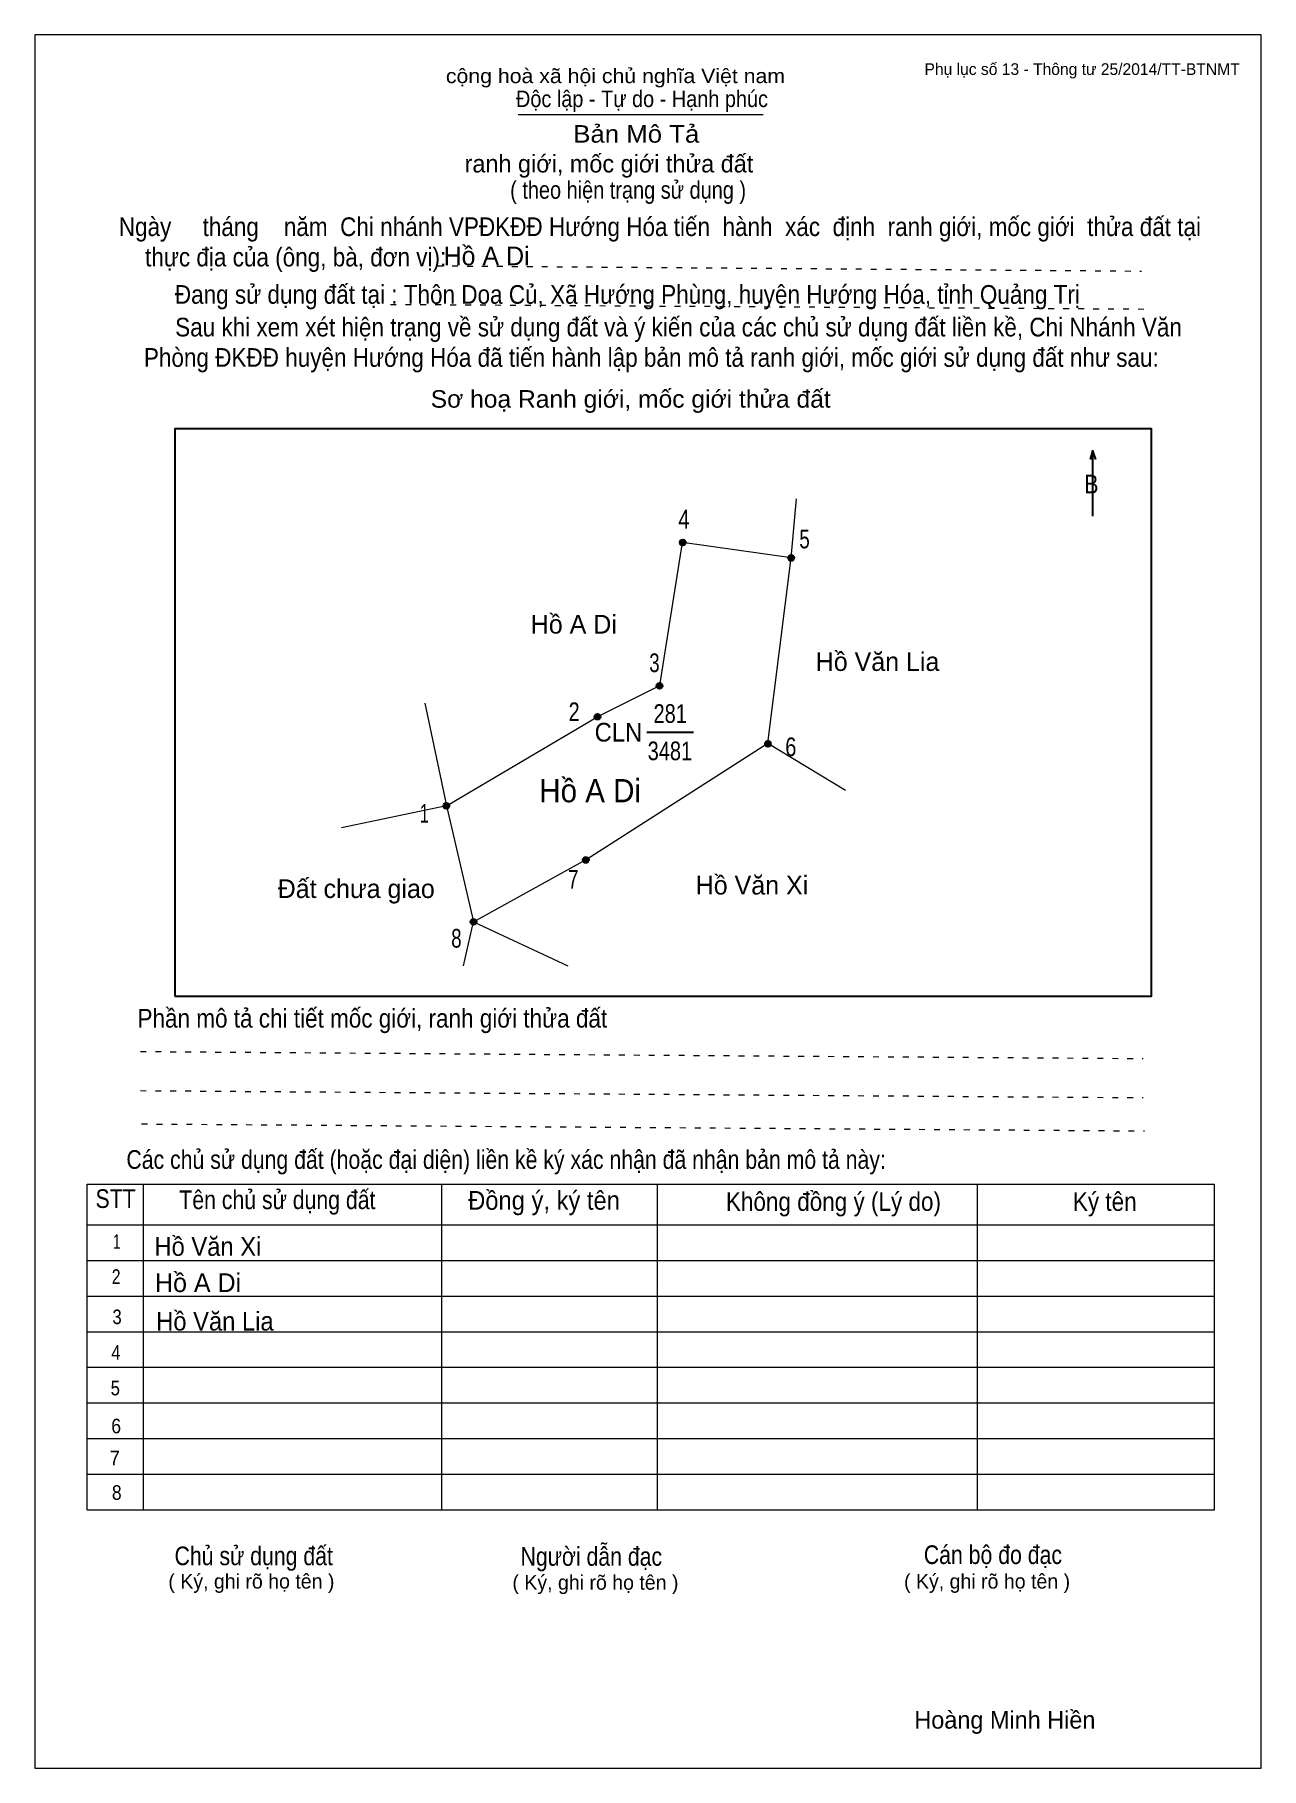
# Model space of a CAD drawing. Header units: centimetres. Extents: x 0 to 21, y 0 to 29.7.
import ezdxf
from ezdxf.enums import TextEntityAlignment as Align

# ---------------------------------------------------------------- set-up
doc = ezdxf.new("R2010")
doc.units = ezdxf.units.CM
doc.header["$LTSCALE"] = 0.13
doc.linetypes.add('DOTTED', pattern=[1.5, 0.3, -1.2])
for name, color, linetype, lineweight in [('1', 7, 'Continuous', 13), ('32', 7, 'Continuous', 25), ('33', 7, 'Continuous', 25), ('6', 7, 'Continuous', 13), ('62', 7, 'Continuous', 13)]:
    doc.layers.add(name, color=color, linetype=linetype, lineweight=lineweight)
for name, color, linetype in [('2', 7, 'Continuous'), ('34', 7, 'Continuous'), ('63', 7, 'Continuous')]:
    doc.layers.add(name, color=color, linetype=linetype)

msp = doc.modelspace()

# ---------------------------------------------------------------- hatches: boundary and pattern name
at = {"layer": '32'}
for points in [[(11.1444, 21, 1), (11.0444, 21, 1)], [(13.0015, 20.7347, 1), (12.9015, 20.7347, 1)], [(10.7464, 18.5459, 1), (10.6464, 18.5459, 1)], [(9.6852, 18.0153, 1), (9.5852, 18.0153, 1)], [(12.6036, 17.551, 1), (12.5036, 17.551, 1)], [(7.0985, 16.4898, 1), (6.9985, 16.4898, 1)], [(9.4862, 15.5612, 1), (9.3862, 15.5612, 1)], [(7.5628, 14.5, 1), (7.4628, 14.5, 1)]]:
    msp.add_hatch(color=256, dxfattribs=at).paths.add_polyline_path(points)

# ---------------------------------------------------------------- linework, layer by layer
at = {"layer": '1'}
msp.add_lwpolyline([(21, 0), (21, 29.7), (0, 29.7), (0, 0)], close=True, dxfattribs=at)
at = {"layer": '32'}
for centre in [(11.0944, 21), (12.9515, 20.7347), (10.6964, 18.5459), (9.6352, 18.0153), (12.5536, 17.551), (7.0485, 16.4898), (9.4362, 15.5612), (7.5128, 14.5)]:
    msp.add_circle(centre, 0.05, dxfattribs=at)
at = {"layer": '33'}
msp.add_line((10.48, 17.75), (11.28, 17.75), dxfattribs=at)
at = {"layer": '6'}
for p, q in [((12.95, 20.74), (11.09, 21)), ((12.55, 17.56), (13.88, 16.76)), ((7.05, 16.49), (5.25, 16.11)), ((7.34, 13.75), (7.51, 14.5)), ((7.51, 14.5), (9.13, 13.75))]:
    msp.add_line(p, q, dxfattribs=at)
for points in [[(12.55, 17.56), (12.95, 20.74), (13.04, 21.75)], [(7.05, 16.49), (9.64, 18.02), (10.7, 18.55), (11.09, 21)], [(6.68, 18.25), (7.05, 16.49), (7.51, 14.5)], [(7.51, 14.5), (9.44, 15.57), (12.55, 17.56)]]:
    msp.add_lwpolyline(points, dxfattribs=at)
at = {"layer": '62'}
for p, q in [((8.28, 28.33), (12.47, 28.33)), ((0.9, 10.01), (20.2, 10.01)), ((0.9, 4.43), (0.9, 10.01)), ((1.86, 4.43), (1.86, 10.01)), ((6.97, 4.43), (6.97, 9.99)), ((10.66, 4.43), (10.66, 9.99)), ((16.14, 4.43), (16.14, 10.01)), ((20.2, 4.43), (20.2, 10.01)), ((0.9, 9.31), (20.2, 9.31)), ((0.9, 8.7), (20.2, 8.7)), ((0.9, 8.09), (20.2, 8.09)), ((0.9, 7.48), (20.2, 7.48)), ((0.9, 6.87), (20.2, 6.87)), ((0.9, 6.26), (20.2, 6.26)), ((0.9, 5.65), (20.2, 5.65)), ((0.9, 5.04), (20.2, 5.04)), ((0.9, 4.43), (20.2, 4.43))]:
    msp.add_line(p, q, dxfattribs=at)
at = {"layer": '62', "linetype": 'DOTTED'}
for p, q in [((6.89, 25.74), (18.95, 25.65)), ((6.09, 25.08), (19.04, 25)), ((1.81, 12.28), (18.98, 12.16)), ((1.81, 11.61), (18.98, 11.49)), ((1.83, 11.04), (19, 10.92))]:
    msp.add_line(p, q, dxfattribs=at)
at = {"layer": '62', "lineweight": 25}
for p, q in [((18.11, 22.58), (18.11, 21.45)), ((18.11, 22.57), (18.07, 22.42)), ((18.11, 22.57), (18.16, 22.42))]:
    msp.add_line(p, q, dxfattribs=at)
msp.add_lwpolyline([(2.4, 13.23), (19.12, 13.23), (19.12, 22.95), (2.4, 22.95)], close=True, dxfattribs=at)

# ---------------------------------------------------------------- texts
at = {"layer": '2', "width": 0.95}
msp.add_text('Hồ A Di', height=0.3979, dxfattribs=at).set_placement((9.51, 16.55), align=Align.CENTER)
at = {"layer": '32'}
for s, width, p in [('4', 0.8, (11.115, 21.24)), ('5', 0.75, (13.18, 20.9)), ('3', 0.75, (10.61, 18.78)), ('2', 0.8, (9.235, 17.94)), ('6', 0.8, (12.945, 17.34)), ('1', 0.65, (6.67, 16.2)), ('7', 0.75, (9.22, 15.07)), ('8', 0.75, (7.22, 14.06))]:
    msp.add_text(s, height=0.32, dxfattribs=dict(at, width=width)).set_placement(p, align=Align.CENTER)
at = {"layer": '33'}
for s, p in [('Hồ A Di', (9.23, 19.44)), ('Hồ A Di', (9.23, 19.44)), ('Hồ Văn Lia', (14.43, 18.8)), ('Đất chưa giao', (5.505, 14.91)), ('Hồ Văn Xi', (12.28, 14.97))]:
    msp.add_text(s, height=0.32, dxfattribs=at).set_placement(p, align=Align.CENTER)
at = {"layer": '33', "width": 0.8}
for s, p in [('281', (10.88, 17.91)), ('3481', (10.875, 17.27))]:
    msp.add_text(s, height=0.32, dxfattribs=at).set_placement(p, align=Align.CENTER)
at = {"layer": '33', "width": 0.95}
msp.add_text('CLN', height=0.32, dxfattribs=at).set_placement((10.4, 17.59), align=Align.RIGHT)
at = {"layer": '34'}
for p in [(7, 25.75), (2.06, 8.16)]:
    msp.add_text('Hồ A Di', height=0.32, dxfattribs=at).set_placement(p)
at = {"layer": '34', "width": 0.95}
for s, p in [('Hồ Văn Xi', (2.05, 8.78)), ('Hồ Văn Lia', (2.08, 7.5))]:
    msp.add_text(s, height=0.32, dxfattribs=at).set_placement(p)
at = {"layer": '62'}
for s, height, width, p in [('cộng hoà xã hội chủ nghĩa Việt nam', 0.2474, 1.1, (7.04, 28.87)), ('Độc lập - Tự do - Hạnh phúc', 0.2828, 0.9, (8.24, 28.46)), ('Bản Mô Tả', 0.3, 1.1, (9.22, 27.85)), ('( theo hiện trạng sử dụng )', 0.3, 0.85, (8.14, 26.89)), ('Ngày     tháng    năm  Chi nhánh VPĐKĐĐ Hướng Hóa tiến  hành  xác  định  ranh giới, mốc giới  thửa đất tại ', 0.32, 0.9, (1.44, 26.25)), ('thực địa của (ông, bà, đơn vị): ', 0.32, 0.9, (1.89, 25.73)), ('Đang sử dụng đất tại : Thôn Doa Củ, Xã Hướng Phùng, huyện Hướng Hóa, tỉnh Quảng Trị', 0.32, 0.9, (2.4, 25.09)), ('     Sau khi xem xét hiện trạng về sử dụng đất và ý kiến của các chủ sử dụng đất liền kề, Chi Nhánh Văn ', 0.32, 0.9, (1.87, 24.53)), ('Phòng ĐKĐĐ huyện Hướng Hóa đã tiến hành lập bản mô tả ranh giới, mốc giới sử dụng đất như sau:', 0.32, 0.9, (1.87, 24.01)), ('Sơ hoạ Ranh giới, mốc giới thửa đất', 0.3, 1.05, (6.78, 23.31)), ('B', 0.32, 0.85, (17.97, 21.84)), ('Phần mô tả chi tiết mốc giới, ranh giới thửa đất ', 0.32, 0.9, (1.76, 12.69)), ('Các chủ sử dụng đất (hoặc đại diện) liền kề ký xác nhận đã nhận bản mô tả này:', 0.32, 0.85, (1.57, 10.27))]:
    msp.add_text(s, height=height, dxfattribs=dict(at, width=width)).set_placement(p)
msp.add_text('ranh giới, mốc giới thửa đất', height=0.3, dxfattribs=at).set_placement((7.36, 27.34))
for s, height, width, p in [('STT', 0.32, 0.85, (1.385, 9.6)), ('Tên chủ sử dụng đất', 0.32, 0.85, (4.155, 9.58)), ('Đồng ý, ký tên', 0.32, 0.95, (8.72, 9.57)), ('Không đồng ý (Lý do)', 0.32, 0.9, (13.675, 9.55)), ('Ký tên', 0.32, 0.9, (18.32, 9.55)), ('1', 0.25, 0.7, (1.405, 8.9)), ('2', 0.25, 0.8, (1.395, 8.3)), ('3', 0.25, 0.85, (1.41, 7.61)), ('4', 0.25, 0.85, (1.39, 7)), ('5', 0.25, 0.85, (1.38, 6.39)), ('6', 0.25, 0.9, (1.395, 5.74)), ('7', 0.25, 0.95, (1.37, 5.19)), ('8', 0.25, 0.9, (1.405, 4.6)), ('Người dẫn đạc', 0.32, 0.85, (9.53, 3.47)), ('Chủ sử dụng đất', 0.32, 0.85, (3.75, 3.48)), ('Cán bộ đo đạc', 0.32, 0.85, (16.405, 3.5))]:
    msp.add_text(s, height=height, dxfattribs=dict(at, width=width)).set_placement(p, align=Align.CENTER)
for p in [(3.71, 3.08), (9.6, 3.06), (16.305, 3.08)]:
    msp.add_text('( Ký, ghi rõ họ tên )', height=0.25, dxfattribs=at).set_placement(p, align=Align.CENTER)
at = {"layer": '63'}
msp.add_text('Phụ lục số 13 - Thông tư 25/2014/TT-BTNMT', height=0.2, dxfattribs=at).set_placement((20.63, 29.01), align=Align.RIGHT)
msp.add_text('Hoàng Minh Hiền', height=0.3, dxfattribs=at).set_placement((16.61, 0.68), align=Align.CENTER)

doc.saveas('drawing.dxf')
